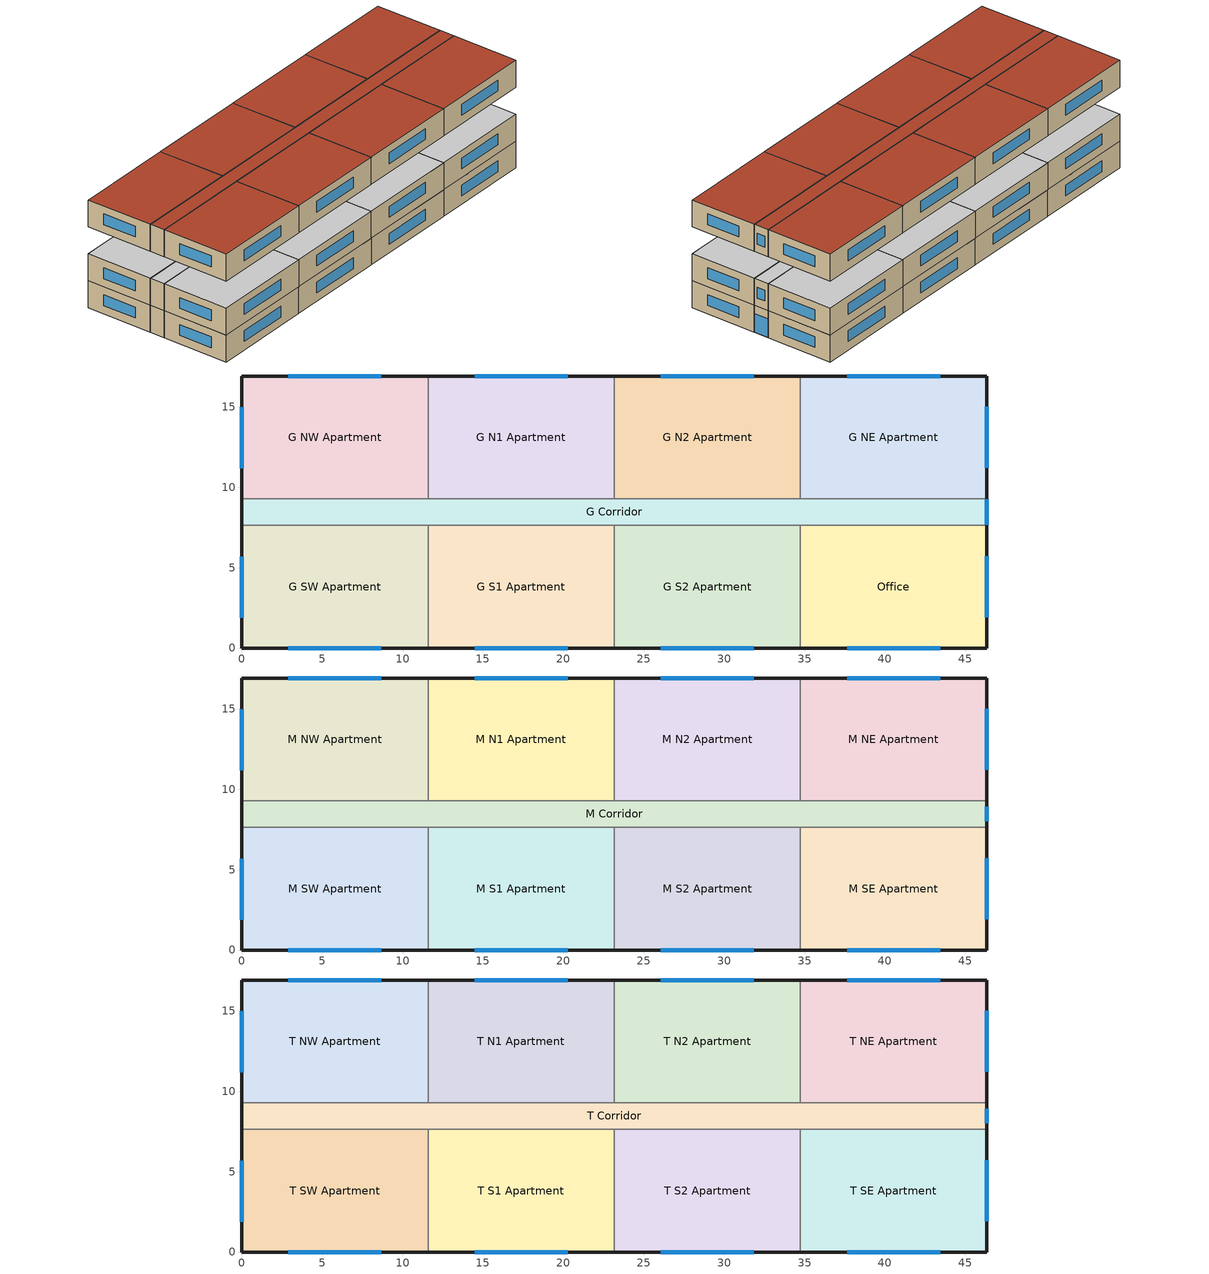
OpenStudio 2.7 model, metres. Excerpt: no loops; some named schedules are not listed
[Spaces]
G S1 Apartment
 floor ground: 23.16,7.62 23.16,0 11.58,0 11.58,7.62 z0
 wall outside: 11.58,0 23.16,0 z0:3.05
 wall to G S2 Apartment: 23.16,0 23.16,7.62 z0:3.05
 wall to G Corridor: 23.16,7.62 11.58,7.62 z0:3.05
 wall to G SW Apartment: 11.58,7.62 11.58,0 z0:3.05
 window: 14.48,0 20.27,0 z0.95:2.17
 ceiling adiabatic (Floor Adiabatic construction): 23.16,0 23.16,7.62 11.58,7.62 11.58,0 z3.05
G S2 Apartment
 floor ground: 34.75,7.62 34.75,0 23.16,0 23.16,7.62 z0
 wall outside: 23.16,0 34.75,0 z0:3.05
 wall to Office: 34.75,0 34.75,7.62 z0:3.05
 wall to G Corridor: 34.75,7.62 23.16,7.62 z0:3.05
 window: 26.06,0 31.85,0 z0.95:2.17
 ceiling adiabatic (Floor Adiabatic construction): 34.75,0 34.75,7.62 23.16,7.62 23.16,0 z3.05
G NE Apartment
 floor ground: 46.33,16.92 46.33,9.3 34.75,9.3 34.75,16.92 z0
 wall outside: 46.33,9.3 46.33,16.92 34.75,16.92 z0:3.05
 wall to G Corridor: 34.75,9.3 46.33,9.3 z0:3.05
 wall to G N2 Apartment: 34.75,16.92 34.75,9.3 z0:3.05
 window: 46.33,11.2 46.33,15.01 / 43.43,16.92 37.64,16.92 z0.95:2.17
 ceiling adiabatic (Floor Adiabatic construction): 46.33,9.3 46.33,16.92 34.75,16.92 34.75,9.3 z3.05
G NW Apartment
 floor ground: 11.58,16.92 11.58,9.3 0,9.3 0,16.92 z0
 wall outside: 11.58,16.92 0,16.92 0,9.3 z0:3.05
 wall to G N1 Apartment: 11.58,9.3 11.58,16.92 z0:3.05
 wall to G Corridor: 0,9.3 11.58,9.3 z0:3.05
 window: 8.69,16.92 2.89,16.92 / 0,14.97 0,11.16 z0.95:2.17
 ceiling adiabatic (Floor Adiabatic construction): 11.58,9.3 11.58,16.92 0,16.92 0,9.3 z3.05
G N1 Apartment
 floor ground: 23.16,16.92 23.16,9.3 11.58,9.3 11.58,16.92 z0
 wall outside: 23.16,16.92 11.58,16.92 z0:3.05
 wall to G N2 Apartment: 23.16,9.3 23.16,16.92 z0:3.05
 wall to G Corridor: 11.58,9.3 23.16,9.3 z0:3.05
 window: 20.27,16.92 14.48,16.92 z0.95:2.17
 ceiling adiabatic (Floor Adiabatic construction): 23.16,9.3 23.16,16.92 11.58,16.92 11.58,9.3 z3.05
Office
 floor ground: 46.33,7.62 46.33,0 34.75,0 34.75,7.62 z0
 wall outside: 34.75,0 46.33,0 46.33,7.62 z0:3.05
 wall to G Corridor: 46.33,7.62 34.75,7.62 z0:3.05
 window: 46.33,1.9 46.33,5.71 / 37.64,0 43.43,0 z0.95:2.17
 ceiling adiabatic (Floor Adiabatic construction): 46.33,0 46.33,7.62 34.75,7.62 34.75,0 z3.05
G Corridor
 floor ground: 46.33,9.3 46.33,7.62 0,7.62 0,9.3 z0
 wall outside: 46.33,7.62 46.33,9.3 / 0,9.3 0,7.62 z0:3.05
 wall to G N2 Apartment: 34.75,9.3 23.16,9.3 z0:3.05
 wall to G SW Apartment: 0,7.62 11.58,7.62 z0:3.05
 window: 46.33,7.67 46.33,9.25 z0.03:2.13
 ceiling adiabatic (Floor Adiabatic construction): 46.33,7.62 46.33,9.3 0,9.3 0,7.62 z3.05
G SW Apartment
 floor ground: 11.58,7.62 11.58,0 0,0 0,7.62 z0
 wall outside: 0,7.62 0,0 11.58,0 z0:3.05
 window: 0,5.68 0,1.87 / 2.9,0 8.69,0 z0.95:2.17
 ceiling adiabatic (Floor Adiabatic construction): 11.58,0 11.58,7.62 0,7.62 0,0 z3.05
G N2 Apartment
 floor ground: 34.75,16.92 34.75,9.3 23.16,9.3 23.16,16.92 z0
 wall outside: 34.75,16.92 23.16,16.92 z0:3.05
 window: 31.85,16.92 26.06,16.92 z0.95:2.17
 ceiling adiabatic (Floor Adiabatic construction): 34.75,9.3 34.75,16.92 23.16,16.92 23.16,9.3 z3.05
M S2 Apartment
 floor adiabatic (Floor Adiabatic construction): 34.75,7.62 34.75,0 23.16,0 23.16,7.62 z3.05
 wall outside: 23.16,0 34.75,0 z3.05:6.1
 wall to M SE Apartment: 34.75,0 34.75,7.62 z3.05:6.1
 wall to M S1 Apartment: 23.16,7.62 23.16,0 z3.05:6.1
 wall to M Corridor: 34.75,7.62 23.16,7.62 z3.05:6.1
 window: 26.06,0 31.85,0 z4:5.22
 ceiling adiabatic (Floor Adiabatic construction): 34.75,0 34.75,7.62 23.16,7.62 23.16,0 z6.1
M SE Apartment
 floor adiabatic (Floor Adiabatic construction): 46.33,7.62 46.33,0 34.75,0 34.75,7.62 z3.05
 wall outside: 34.75,0 46.33,0 46.33,7.62 z3.05:6.1
 wall to M Corridor: 46.33,7.62 34.75,7.62 z3.05:6.1
 window: 37.64,0 43.43,0 / 46.33,1.9 46.33,5.71 z4:5.22
 ceiling adiabatic (Floor Adiabatic construction): 46.33,0 46.33,7.62 34.75,7.62 34.75,0 z6.1
M Corridor
 floor adiabatic (Floor Adiabatic construction): 46.33,9.3 46.33,7.62 0,7.62 0,9.3 z3.05
 wall outside: 0,9.3 0,7.62 / 46.33,7.62 46.33,9.3 z3.05:6.1
 wall to M SW Apartment: 0,7.62 11.58,7.62 z3.05:6.1
 wall to M N1 Apartment: 23.16,9.3 11.58,9.3 z3.05:6.1
 wall to M NE Apartment: 46.33,9.3 34.75,9.3 z3.05:6.1
 wall to M N2 Apartment: 34.75,9.3 23.16,9.3 z3.05:6.1
 wall to M S1 Apartment: 11.58,7.62 23.16,7.62 z3.05:6.1
 wall to M NW Apartment: 11.58,9.3 0,9.3 z3.05:6.1
 window: 46.33,8 46.33,8.91 z4:5.22
 ceiling adiabatic (Floor Adiabatic construction): 46.33,7.62 46.33,9.3 0,9.3 0,7.62 z6.1
M SW Apartment
 floor adiabatic (Floor Adiabatic construction): 11.58,7.62 11.58,0 0,0 0,7.62 z3.05
 wall outside: 0,7.62 0,0 11.58,0 z3.05:6.1
 wall to M S1 Apartment: 11.58,0 11.58,7.62 z3.05:6.1
 window: 0,5.68 0,1.87 / 2.9,0 8.69,0 z4:5.22
 ceiling adiabatic (Floor Adiabatic construction): 11.58,0 11.58,7.62 0,7.62 0,0 z6.1
M NE Apartment
 floor adiabatic (Floor Adiabatic construction): 46.33,16.92 46.33,9.3 34.75,9.3 34.75,16.92 z3.05
 wall outside: 46.33,9.3 46.33,16.92 34.75,16.92 z3.05:6.1
 wall to M N2 Apartment: 34.75,16.92 34.75,9.3 z3.05:6.1
 window: 46.33,11.2 46.33,15.01 / 43.43,16.92 37.64,16.92 z4:5.22
 ceiling adiabatic (Floor Adiabatic construction): 46.33,9.3 46.33,16.92 34.75,16.92 34.75,9.3 z6.1
M N2 Apartment
 floor adiabatic (Floor Adiabatic construction): 34.75,16.92 34.75,9.3 23.16,9.3 23.16,16.92 z3.05
 wall outside: 34.75,16.92 23.16,16.92 z3.05:6.1
 wall to M N1 Apartment: 23.16,16.92 23.16,9.3 z3.05:6.1
 window: 31.85,16.92 26.06,16.92 z4:5.22
 ceiling adiabatic (Floor Adiabatic construction): 34.75,9.3 34.75,16.92 23.16,16.92 23.16,9.3 z6.1
M N1 Apartment
 floor adiabatic (Floor Adiabatic construction): 23.16,16.92 23.16,9.3 11.58,9.3 11.58,16.92 z3.05
 wall outside: 23.16,16.92 11.58,16.92 z3.05:6.1
 wall to M NW Apartment: 11.58,16.92 11.58,9.3 z3.05:6.1
 window: 20.27,16.92 14.48,16.92 z4:5.22
 ceiling adiabatic (Floor Adiabatic construction): 23.16,9.3 23.16,16.92 11.58,16.92 11.58,9.3 z6.1
M S1 Apartment
 floor adiabatic (Floor Adiabatic construction): 23.16,7.62 23.16,0 11.58,0 11.58,7.62 z3.05
 wall outside: 11.58,0 23.16,0 z3.05:6.1
 window: 14.48,0 20.27,0 z4:5.22
 ceiling adiabatic (Floor Adiabatic construction): 23.16,0 23.16,7.62 11.58,7.62 11.58,0 z6.1
M NW Apartment
 floor adiabatic (Floor Adiabatic construction): 11.58,16.92 11.58,9.3 0,9.3 0,16.92 z3.05
 wall outside: 11.58,16.92 0,16.92 0,9.3 z3.05:6.1
 window: 0,14.97 0,11.16 / 8.69,16.92 2.89,16.92 z4:5.22
 ceiling adiabatic (Floor Adiabatic construction): 11.58,9.3 11.58,16.92 0,16.92 0,9.3 z6.1
T SW Apartment
 floor adiabatic (Floor Adiabatic construction): 11.58,7.62 11.58,0 0,0 0,7.62 z9.14
 wall outside: 0,7.62 0,0 11.58,0 z9.14:12.19
 wall to T S1 Apartment: 11.58,0 11.58,7.62 z9.14:12.19
 wall to T Corridor: 11.58,7.62 0,7.62 z9.14:12.19
 window: 0,5.68 0,1.87 / 2.9,0 8.69,0 z10.1:11.32
 roof outside: 11.58,0 11.58,7.62 0,7.62 0,0 z12.19
T N1 Apartment
 floor adiabatic (Floor Adiabatic construction): 23.16,16.92 23.16,9.3 11.58,9.3 11.58,16.92 z9.14
 wall outside: 23.16,16.92 11.58,16.92 z9.14:12.19
 wall to T Corridor: 11.58,9.3 23.16,9.3 z9.14:12.19
 wall to T NW Apartment: 11.58,16.92 11.58,9.3 z9.14:12.19
 wall to T N2 Apartment: 23.16,9.3 23.16,16.92 z9.14:12.19
 window: 20.27,16.92 14.48,16.92 z10.1:11.32
 roof outside: 23.16,9.3 23.16,16.92 11.58,16.92 11.58,9.3 z12.19
T Corridor
 floor adiabatic (Floor Adiabatic construction): 46.33,9.3 46.33,7.62 0,7.62 0,9.3 z9.14
 wall outside: 46.33,7.62 46.33,9.3 / 0,9.3 0,7.62 z9.14:12.19
 wall to T SE Apartment: 34.75,7.62 46.33,7.62 z9.14:12.19
 wall to T S1 Apartment: 11.58,7.62 23.16,7.62 z9.14:12.19
 wall to T NW Apartment: 11.58,9.3 0,9.3 z9.14:12.19
 wall to T N2 Apartment: 34.75,9.3 23.16,9.3 z9.14:12.19
 wall to T S2 Apartment: 23.16,7.62 34.75,7.62 z9.14:12.19
 wall to T NE Apartment: 46.33,9.3 34.75,9.3 z9.14:12.19
 window: 46.33,8 46.33,8.91 z10.1:11.32
 roof outside: 46.33,7.62 46.33,9.3 0,9.3 0,7.62 z12.19
T N2 Apartment
 floor adiabatic (Floor Adiabatic construction): 34.75,16.92 34.75,9.3 23.16,9.3 23.16,16.92 z9.14
 wall outside: 34.75,16.92 23.16,16.92 z9.14:12.19
 wall to T NE Apartment: 34.75,9.3 34.75,16.92 z9.14:12.19
 window: 31.85,16.92 26.06,16.92 z10.1:11.32
 roof outside: 34.75,9.3 34.75,16.92 23.16,16.92 23.16,9.3 z12.19
T NW Apartment
 floor adiabatic (Floor Adiabatic construction): 11.58,16.92 11.58,9.3 0,9.3 0,16.92 z9.14
 wall outside: 11.58,16.92 0,16.92 0,9.3 z9.14:12.19
 window: 8.69,16.92 2.89,16.92 / 0,14.97 0,11.16 z10.1:11.32
 roof outside: 11.58,9.3 11.58,16.92 0,16.92 0,9.3 z12.19
T NE Apartment
 floor adiabatic (Floor Adiabatic construction): 46.33,16.92 46.33,9.3 34.75,9.3 34.75,16.92 z9.14
 wall outside: 46.33,9.3 46.33,16.92 34.75,16.92 z9.14:12.19
 window: 43.43,16.92 37.64,16.92 / 46.33,11.2 46.33,15.01 z10.1:11.32
 roof outside: 46.33,9.3 46.33,16.92 34.75,16.92 34.75,9.3 z12.19
T S2 Apartment
 floor adiabatic (Floor Adiabatic construction): 34.75,7.62 34.75,0 23.16,0 23.16,7.62 z9.14
 wall outside: 23.16,0 34.75,0 z9.14:12.19
 wall to T SE Apartment: 34.75,0 34.75,7.62 z9.14:12.19
 wall to T S1 Apartment: 23.16,7.62 23.16,0 z9.14:12.19
 window: 26.06,0 31.85,0 z10.1:11.32
 roof outside: 34.75,0 34.75,7.62 23.16,7.62 23.16,0 z12.19
T S1 Apartment
 floor adiabatic (Floor Adiabatic construction): 23.16,7.62 23.16,0 11.58,0 11.58,7.62 z9.14
 wall outside: 11.58,0 23.16,0 z9.14:12.19
 window: 14.48,0 20.27,0 z10.1:11.32
 roof outside: 23.16,0 23.16,7.62 11.58,7.62 11.58,0 z12.19
T SE Apartment
 floor adiabatic (Floor Adiabatic construction): 46.33,7.62 46.33,0 34.75,0 34.75,7.62 z9.14
 wall outside: 34.75,0 46.33,0 46.33,7.62 z9.14:12.19
 window: 46.33,1.9 46.33,5.71 / 37.64,0 43.43,0 z10.1:11.32
 roof outside: 46.33,0 46.33,7.62 34.75,7.62 34.75,0 z12.19
[Site]
New York-John F Kennedy Intl AP_NY_USA: Latitude {deg}=40.65; Longitude {deg}=-73.8; Time Zone {hr}=-5; Elevation {m}=5; Terrain=City
[Building]
-MidriseApartment-ASHRAE 169-2013-4A created: 2019-04-24 11:12:58 -0700: North Axis {deg}=0; Default Construction Set=90.1-2013 - MidApt - ASHRAE 169-2013-4A; Standards Number of Stories=4; Standards Number of Above Ground Stories=4; Standards Building Type=MidriseApartment
[Site:WaterMainsTemperature]
Calculation Method=Correlation; Annual Average Outdoor Air Temperature {C}=12.4667; Maximum Difference In Monthly Average Outdoor Air Temperatures {deltaC}=25.2
[SizingPeriod:DesignDay] Barometric Pressure {Pa}=101241; Sky Clearness=0; Rain Indicator=0; Snow Indicator=0; Day of Month=21; Daylight Saving Time Indicator=0; Humidity Indicating Type=Wetbulb; Dry-Bulb Temperature Range Modifier Type=DefaultMultipliers
Name | Maximum Dry-Bulb Temperature {C} | Daily Dry-Bulb Temperature Range {deltaC} | Humidity Indicating Conditions at Maximum Dry-Bulb | Wind Speed {m/s} | Wind Direction {deg} | Month | Day Type | Solar Model Indicator | ASHRAE Taub | ASHRAE Taud
New.York-John.F.Kennedy.Intl.AP_NY_USA Ann Htg 99.6% Condns DB | -10.7 | 0 | -10.7 | 7.5 | 320 | 1 | WinterDesignDay | ASHRAEClearSky
New.York-John.F.Kennedy.Intl.AP_NY_USA Ann Clg .4% Condns DB=>MWB | 32.1 | 7.4 | 23.1 | 5.6 | 230 | 7 | SummerDesignDay | ASHRAETau | 0.541 | 1.8
[Site:GroundTemperature:BuildingSurface]
20.39, 20.3, 20.32, 20.39, 20.5, 22.77, 23.22, 23.35, 23.37, 21.13, 20.73, 20.53
[ClimateZones]
Climate Zone Institution Name 1=ASHRAE; Climate Zone Document Name 1=ANSI/ASHRAE Standard 169; Climate Zone Document Year 1=2006; Climate Zone Value 1=4A
[Material:NoMass] Thermal Absorptance=0.9; Solar Absorptance=0.7
Name | Roughness | Thermal Resistance {m2-K/W} | Visible Absorptance
CP02 CARPET PAD | VeryRough | 0.21648 | 0.8
Nonres_Floor_Insulation | MediumSmooth | 2.88292 | 0.7
Typical Insulation R-17.04 | Smooth | 3.00072 | 0.7
Typical Carpet Pad | Smooth | 0.21648 | 0.8
Typical Insulation R-13.45 | Smooth | 2.368 | 0.7
Typical Insulation R-30.13 | Smooth | 5.30668 | 0.7
Typical Insulation R-1.15 | Smooth | 0.202509 | 0.7
Typical Insulation R-1.15 1 | Smooth | 0.202527 | 0.7
[Material]
Name | Roughness | Thickness {m} | Conductivity {W/m-K} | Density {kg/m3} | Specific Heat {J/kg-K} | Thermal Absorptance | Solar Absorptance | Visible Absorptance
100mm Normalweight concrete floor | MediumSmooth | 0.1016 | 2.31 | 2322 | 832
G01 13mm gypsum board | Smooth | 0.0127 | 0.16 | 800 | 1090 | 0.9 | 0.7 | 0.5
4 in. Normalweight Concrete Floor | MediumRough | 0.1016 | 2.31 | 2322 | 832 | 0.9 | 0.7 | 0.7
25mm Stucco | Smooth | 0.0254 | 0.72 | 1856 | 840 | 0.9 | 0.7 | 0.7
5/8 in. Gypsum Board | MediumSmooth | 0.0159 | 0.16 | 800 | 1090 | 0.9 | 0.7 | 0.7
Roof Membrane | VeryRough | 0.0095 | 0.16 | 1121.29 | 1460 | 0.9 | 0.7 | 0.7
Metal Roof Surface; F08 Metal surface | Smooth | 0.0008 | 45.28 | 7824 | 500 | 0.9 | 0.7 | 0.7
8 in. Normalweight Concrete Floor | MediumRough | 0.2032 | 2.31 | 2322 | 832 | 0.9 | 0.7 | 0.7
8 in. Concrete Block Basement Wall | MediumRough | 0.2032 | 1.326 | 1842 | 912 | 0.9 | 0.7 | 0.7
G05 25mm wood | MediumSmooth | 0.0254 | 0.15 | 608 | 1630 | 0.9 | 0.5 | 0.5
Std Wood 6inch | MediumSmooth | 0.15 | 0.12 | 540 | 1210 | 0.9 | 0.7 | 0.7
[Construction]
Floor Adiabatic construction: CP02 CARPET PAD, 100mm Normalweight concrete floor, Nonres_Floor_Insulation
Typical Insulated Exterior Mass Floor R-19.61: Typical Insulation R-17.04, 4 in. Normalweight Concrete Floor, Typical Carpet Pad
Typical Insulated Steel Framed Exterior Wall R-15.63: 25mm Stucco, 5/8 in. Gypsum Board, Typical Insulation R-13.45, 5/8 in. Gypsum Board
Typical IEAD Roof R-31.25: Roof Membrane, Typical Insulation R-30.13, Metal Roof Surface
Typical Interior Floor: 100mm Normalweight concrete floor, CP02 CARPET PAD
Typical Interior Wall: G01 13mm gypsum board, G01 13mm gypsum board
Typical Interior Ceiling: CP02 CARPET PAD, 100mm Normalweight concrete floor
Typical Insulated Carpeted 8in Slab Floor: 8 in. Normalweight Concrete Floor, Typical Carpet Pad
Typical Insulated Basement Mass Wall: 8 in. Concrete Block Basement Wall
U 0.48 SHGC 0.40 Dbl Ref-D Clr 6mm/13mm: REF D CLEAR 6MM, AIR 13MM, CLEAR 6MM
Typical Insulated Metal Door R-2.0: F08 Metal surface, Typical Insulation R-1.15
U 0.44 SHGC 0.26 Dbl Ref-B-H Clr 6mm/13mm Air: REF B CLEAR HI 6MM, AIR 13MM, CLEAR 6MM
Typical Overhead Door R-2.0: Typical Insulation R-1.15 1
Window_U_0.50_SHGC_0.40_Skylight_Frame_Width_0.430_in: Glass_2052_LayerAvg, Gap_1_W_0_0038, Glass_2027F_LayerAvg
Typical Interior Window: Clear 3mm
Typical Interior Door; Typical Interior Partition: G05 25mm wood
InteriorFurnishings: Std Wood 6inch
[DefaultConstructionSet]
90.1-2013 - MidApt - ASHRAE 169-2013-4A: Default Exterior Surface Constructions=Default Surface Constructions 1; Default Interior Surface Constructions=Default Surface Constructions 2; Default Ground Contact Surface Constructions=Default Surface Constructions 3; Default Exterior SubSurface Constructions=Default Sub Surface Constructions 1; Default Interior SubSurface Constructions=Default Sub Surface Constructions 2; Interior Partition Construction=Typical Interior Partition
[DefaultSurfaceConstructions]
Name | Floor Construction | Wall Construction | Roof Ceiling Construction
Default Surface Constructions 1 | Typical Insulated Exterior Mass Floor R-19.61 | Typical Insulated Steel Framed Exterior Wall R-15.63 | Typical IEAD Roof R-31.25
Default Surface Constructions 2 | Typical Interior Floor | Typical Interior Wall | Typical Interior Ceiling
Default Surface Constructions 3 | Typical Insulated Carpeted 8in Slab Floor | Typical Insulated Basement Mass Wall
[DefaultSubSurfaceConstructions]
Name | Fixed Window Construction | Operable Window Construction | Door Construction | Glass Door Construction | Overhead Door Construction | Skylight Construction | Tubular Daylight Dome Construction | Tubular Daylight Diffuser Construction
Default Sub Surface Constructions 1 | U 0.48 SHGC 0.40 Dbl Ref-D Clr 6mm/13mm | U 0.48 SHGC 0.40 Dbl Ref-D Clr 6mm/13mm | Typical Insulated Metal Door R-2.0 | U 0.44 SHGC 0.26 Dbl Ref-B-H Clr 6mm/13mm Air | Typical Overhead Door R-2.0 | Window_U_0.50_SHGC_0.40_Skylight_Frame_Width_0.430_in | Typical Interior Window | Typical Interior Window
Default Sub Surface Constructions 2 | Typical Interior Window | Typical Interior Window | Typical Interior Door
[WindowMaterial:Glazing] Optical Data Type=SpectralAverage; Infrared Transmittance at Normal Incidence=0; Dirt Correction Factor for Solar and Visible Transmittance=1; Solar Diffusing=No
Name | Thickness {m} | Solar Transmittance at Normal Incidence | Front Side Solar Reflectance at Normal Incidence | Back Side Solar Reflectance at Normal Incidence | Visible Transmittance at Normal Incidence | Front Side Visible Reflectance at Normal Incidence | Back Side Visible Reflectance at Normal Incidence | Front Side Infrared Hemispherical Emissivity | Back Side Infrared Hemispherical Emissivity | Conductivity {W/m-K}
REF D CLEAR 6MM | 0.006 | 0.429 | 0.308 | 0.379 | 0.334 | 0.453 | 0.505 | 0.84 | 0.82 | 0.9
CLEAR 6MM | 0.006 | 0.775 | 0.071 | 0.071 | 0.881 | 0.08 | 0.08 | 0.84 | 0.84 | 0.9
REF B CLEAR HI 6MM | 0.006 | 0.24 | 0.16 | 0.32 | 0.3 | 0.16 | 0.29 | 0.84 | 0.6 | 0.9
Glass_2052_LayerAvg | 0.00837 | 0.507767 | 0.054228 | 0.0544931 | 0.586833 | 0.05805 | 0.058397 | 0.84 | 0.84 | 1
Glass_2027F_LayerAvg | 0.004 | 0.369744 | 0.470069 | 0.340935 | 0.765222 | 0.0546 | 0.073741 | 0.03675 | 0.84 | 1
Clear 3mm | 0.003 | 0.837 | 0.075 | 0.075 | 0.898 | 0.081 | 0.081 | 0.84 | 0.84 | 0.9
[WindowMaterial:Gas] Gas Type=Air
Name | Thickness {m}
AIR 13MM | 0.0127
Gap_1_W_0_0038 | 0.0038
[Space]
Name | Space Type | Building Story | Thermal Zone
T SE Apartment | MidriseApartment Apartment_topfloor_WE | Building Story 3 | T SE Apartment ZN
G Corridor | MidriseApartment Corridor | Building Story 1 | G Corridor ZN
T SW Apartment | MidriseApartment Apartment_topfloor_WE | Building Story 3 | T SW Apartment ZN
M S2 Apartment | MidriseApartment Apartment | Building Story 2 | M S2 Apartment ZN
M SE Apartment | MidriseApartment Apartment | Building Story 2 | M SE Apartment ZN
T N1 Apartment | MidriseApartment Apartment_topfloor_NS | Building Story 3 | T N1 Apartment ZN
T Corridor | MidriseApartment Corridor_topfloor | Building Story 3 | T Corridor ZN
T N2 Apartment | MidriseApartment Apartment_topfloor_NS | Building Story 3 | T N2 Apartment ZN
M SW Apartment | MidriseApartment Apartment | Building Story 2 | M SW Apartment ZN
T NW Apartment | MidriseApartment Apartment_topfloor_WE | Building Story 3 | T NW Apartment ZN
M Corridor | MidriseApartment Corridor | Building Story 2 | M Corridor ZN
G S1 Apartment | MidriseApartment Apartment | Building Story 1 | G S1 Apartment ZN
G S2 Apartment | MidriseApartment Apartment | Building Story 1 | G S2 Apartment ZN
M NE Apartment | MidriseApartment Apartment | Building Story 2 | M NE Apartment ZN
T NE Apartment | MidriseApartment Apartment_topfloor_WE | Building Story 3 | T NE Apartment ZN
G NW Apartment | MidriseApartment Apartment | Building Story 1 | G NW Apartment ZN
T S1 Apartment | MidriseApartment Apartment_topfloor_NS | Building Story 3 | T S1 Apartment ZN
M N1 Apartment | MidriseApartment Apartment | Building Story 2 | M N1 Apartment ZN
Office | MidriseApartment Office | Building Story 1 | Office ZN
G NE Apartment | MidriseApartment Apartment | Building Story 1 | G NE Apartment ZN
T S2 Apartment | MidriseApartment Apartment_topfloor_NS | Building Story 3 | T S2 Apartment ZN
G SW Apartment | MidriseApartment Apartment | Building Story 1 | G SW Apartment ZN
M N2 Apartment | MidriseApartment Apartment | Building Story 2 | M N2 Apartment ZN
G N1 Apartment | MidriseApartment Apartment | Building Story 1 | G N1 Apartment ZN
G N2 Apartment | MidriseApartment Apartment | Building Story 1 | G N2 Apartment ZN
M S1 Apartment | MidriseApartment Apartment | Building Story 2 | M S1 Apartment ZN
M NW Apartment | MidriseApartment Apartment | Building Story 2 | M NW Apartment ZN
[BuildingStory]
Name | Nominal Z Coordinate {m}
Building Story 1 | 0
Building Story 2 | 3.04785
Building Story 3 | 9.14355
[SpaceType] Standards Building Type=MidriseApartment
Name | Default Schedule Set | Design Specification Outdoor Air Object | Standards Space Type
MidriseApartment Office | MidriseApartment Office Schedule Set | MidriseApartment Office Ventilation | Office
MidriseApartment Corridor | MidriseApartment Corridor Schedule Set | MidriseApartment Corridor Ventilation | Corridor
MidriseApartment Corridor_topfloor | MidriseApartment Corridor_topfloor Schedule Set | MidriseApartment Corridor_topfloor Ventilation | Corridor_topfloor
MidriseApartment Apartment | MidriseApartment Apartment Schedule Set | MidriseApartment Apartment Ventilation | Apartment
MidriseApartment Apartment_topfloor_WE | MidriseApartment Apartment_topfloor_WE Schedule Set | MidriseApartment Apartment_topfloor_WE Ventilation | Apartment_topfloor_WE
MidriseApartment Apartment_topfloor_NS | MidriseApartment Apartment_topfloor_NS Schedule Set | MidriseApartment Apartment_topfloor_NS Ventilation | Apartment_topfloor_NS
[People:Definition] Number of People Calculation Method=People/Area; Fraction Radiant=0.3
Name | People per Space Floor Area {person/m2}
MidriseApartment Apartment People Definition; MidriseApartment Apartment_topfloor_NS People Definition; MidriseApartment Apartment_topfloor_WE People Definition | 0.0283091
MidriseApartment Office People Definition | 0.0113021
[People] Work Efficiency Schedule=Work Efficiency Schedule; Clothing Insulation Schedule=Clothing Schedule; Air Velocity Schedule=Air Velocity Schedule; Multiplier=1
Name | People Definition | Space or SpaceType
MidriseApartment Apartment People | MidriseApartment Apartment People Definition | MidriseApartment Apartment
MidriseApartment Apartment_topfloor_NS People | MidriseApartment Apartment_topfloor_NS People Definition | MidriseApartment Apartment_topfloor_NS
MidriseApartment Apartment_topfloor_WE People | MidriseApartment Apartment_topfloor_WE People Definition | MidriseApartment Apartment_topfloor_WE
MidriseApartment Office People | MidriseApartment Office People Definition | MidriseApartment Office
[Lights:Definition] Design Level Calculation Method=Watts/Area; Fraction Radiant=0.6; Fraction Visible=0.2
Name | Watts per Space Floor Area {W/m2} | Return Air Fraction
MidriseApartment Apartment Lights Definition; MidriseApartment Apartment_topfloor_NS Lights Definition; MidriseApartment Apartment_topfloor_WE Lights Definition | 11.5174
MidriseApartment Apartment Additional Lights Definition; MidriseApartment Apartment_topfloor_NS Additional Lights Definition; MidriseApartment Apartment_topfloor_WE Additional Lights Definition | 2.90626 | 0
MidriseApartment Corridor Lights Definition; MidriseApartment Corridor_topfloor Lights Definition | 8.52502
MidriseApartment Office Lights Definition | 11.9479
[Lights]
Name | Lights Definition | Space or SpaceType | Fraction Replaceable
MidriseApartment Apartment Lights | MidriseApartment Apartment Lights Definition | MidriseApartment Apartment | 0
MidriseApartment Apartment Additional Lights | MidriseApartment Apartment Additional Lights Definition | MidriseApartment Apartment | 1
MidriseApartment Apartment_topfloor_NS Lights | MidriseApartment Apartment_topfloor_NS Lights Definition | MidriseApartment Apartment_topfloor_NS | 0
MidriseApartment Apartment_topfloor_NS Additional Lights | MidriseApartment Apartment_topfloor_NS Additional Lights Definition | MidriseApartment Apartment_topfloor_NS | 1
MidriseApartment Apartment_topfloor_WE Lights | MidriseApartment Apartment_topfloor_WE Lights Definition | MidriseApartment Apartment_topfloor_WE | 0
MidriseApartment Apartment_topfloor_WE Additional Lights | MidriseApartment Apartment_topfloor_WE Additional Lights Definition | MidriseApartment Apartment_topfloor_WE | 1
MidriseApartment Corridor Lights | MidriseApartment Corridor Lights Definition | MidriseApartment Corridor | 0
MidriseApartment Corridor_topfloor Lights | MidriseApartment Corridor_topfloor Lights Definition | MidriseApartment Corridor_topfloor | 0
MidriseApartment Office Lights | MidriseApartment Office Lights Definition | MidriseApartment Office | 0
[ElectricEquipment:Definition]
Name | Design Level Calculation Method | Watts per Space Floor Area {W/m2} | Fraction Radiant | Design Level {W} | Fraction Latent | Fraction Lost
MidriseApartment Apartment Elec Equip Definition; MidriseApartment Apartment_topfloor_NS Elec Equip Definition; MidriseApartment Apartment_topfloor_WE Elec Equip Definition; MidriseApartment Office Elec Equip Definition | Watts/Area | 6.67 | 0.5
Ground Corridor Electric Equipment Definition1 | EquipmentLevel |  | 0 | 16055 | 0 | 0.95
Ground Corridor Electric Equipment Definition2 | EquipmentLevel |  | 0 | 63 | 0 | 0.95
[ElectricEquipment]
Name | Electric Equipment Definition | Space or SpaceType | Schedule
MidriseApartment Apartment Elec Equip | MidriseApartment Apartment Elec Equip Definition | MidriseApartment Apartment
MidriseApartment Apartment_topfloor_NS Elec Equip | MidriseApartment Apartment_topfloor_NS Elec Equip Definition | MidriseApartment Apartment_topfloor_NS
MidriseApartment Apartment_topfloor_WE Elec Equip | MidriseApartment Apartment_topfloor_WE Elec Equip Definition | MidriseApartment Apartment_topfloor_WE
MidriseApartment Office Elec Equip | MidriseApartment Office Elec Equip Definition | MidriseApartment Office
G Corridor_Elevators_Equip | Ground Corridor Electric Equipment Definition1 | G Corridor | ApartmentMidRise BLDG_ELEVATORS
Elevators_Lights_Fan | Ground Corridor Electric Equipment Definition2 | G Corridor | ApartmentMidRise ELEV_LIGHT_FAN_SCH_ADD_DF
[DesignSpecification:OutdoorAir] Outdoor Air Flow per Person {m3/s-person}=0; Outdoor Air Flow Air Changes per Hour {1/hr}=0
Name | Outdoor Air Method | Outdoor Air Flow per Floor Area {m3/s-m2} | Outdoor Air Flow Rate {m3/s}
MidriseApartment Apartment Ventilation; MidriseApartment Apartment_topfloor_NS Ventilation; MidriseApartment Apartment_topfloor_WE Ventilation | Sum | 0.000296324 | 0
MidriseApartment Corridor Ventilation; MidriseApartment Corridor_topfloor Ventilation |  | 0
MidriseApartment Office Ventilation | Sum | 0.0004318 | 0
[DefaultScheduleSet]
Name | Number of People Schedule | People Activity Level Schedule | Lighting Schedule | Electric Equipment Schedule | Infiltration Schedule
MidriseApartment Apartment Schedule Set; MidriseApartment Apartment_topfloor_NS Schedule Set; MidriseApartment Apartment_topfloor_WE Schedule Set | ApartmentMidRise OCC_APT_SCH | ApartmentMidRise Activity Schedule | ApartmentMidRise LTG_APT_SCH | ApartmentMidRise EQP_APT_SCH | ApartmentMidRise INF_APT_SCH
MidriseApartment Corridor Schedule Set; MidriseApartment Corridor_topfloor Schedule Set | ApartmentMidRise All Off |  | ApartmentMidRise LTG_COR_SCH_2013 | ApartmentMidRise BLDG_ELEVATORS | ApartmentMidRise INF_COR_SCH
MidriseApartment Office Schedule Set | ApartmentMidRise OCC_OFF_SCH | ApartmentMidRise Activity Schedule | ApartmentMidRise LTG_OFF_SCH_2013 | ApartmentMidRise EQP_OFF_SCH_2010_2013 | ApartmentMidRise INF_OFF_SCH
[ThermostatSetpoint:DualSetpoint]
Name | Heating Setpoint Temperature Schedule | Cooling Setpoint Temperature Schedule
MidriseApartment Corridor Thermostat 1; MidriseApartment Apartment Thermostat 1; MidriseApartment Apartment Thermostat 2; MidriseApartment Apartment Thermostat 3; MidriseApartment Apartment Thermostat 4; MidriseApartment Apartment Thermostat 5; MidriseApartment Apartment Thermostat 6; MidriseApartment Apartment Thermostat 7; MidriseApartment Corridor Thermostat 2; MidriseApartment Apartment Thermostat 8; MidriseApartment Apartment Thermostat 9; MidriseApartment Apartment Thermostat 10; MidriseApartment Apartment Thermostat 11; MidriseApartment Apartment Thermostat 12; MidriseApartment Apartment Thermostat 13; MidriseApartment Apartment Thermostat 14; MidriseApartment Apartment Thermostat 15; MidriseApartment Corridor_topfloor Thermostat 1; MidriseApartment Apartment_topfloor_NS Thermostat 1; MidriseApartment Apartment_topfloor_NS Thermostat 2; MidriseApartment Apartment_topfloor_WE Thermostat 1; MidriseApartment Apartment_topfloor_WE Thermostat 2; MidriseApartment Apartment_topfloor_NS Thermostat 3; MidriseApartment Apartment_topfloor_NS Thermostat 4; MidriseApartment Apartment_topfloor_WE Thermostat 3; MidriseApartment Apartment_topfloor_WE Thermostat 4 | ApartmentMidRise HTGSETP_APT_SCH | ApartmentMidRise CLGSETP_APT_SCH
MidriseApartment Office Thermostat 1 | ApartmentMidRise HTGSETP_OFF_SCH_NO_OPTIMUM | ApartmentMidRise CLGSETP_OFF_SCH_NO_OPTIMUM
[SpaceInfiltration:DesignFlowRate] Temperature Term Coefficient=0; Velocity Squared Term Coefficient=0
Name | Space or SpaceType | Schedule | Design Flow Rate Calculation Method | Flow per Exterior Surface Area {m3/s-m2} | Constant Term Coefficient | Velocity Term Coefficient | Design Flow Rate {m3/s}
G Corridor Infiltration | G Corridor | ApartmentMidRise INF_COR_SCH | Flow/ExteriorArea | 0.000569573 | 0 | 0.224
G N1 Apartment Infiltration | G N1 Apartment | ApartmentMidRise INF_APT_SCH | Flow/ExteriorArea | 0.000569573 | 0 | 0.224
G N2 Apartment Infiltration | G N2 Apartment | ApartmentMidRise INF_APT_SCH | Flow/ExteriorArea | 0.000569573 | 0 | 0.224
G NE Apartment Infiltration | G NE Apartment | ApartmentMidRise INF_APT_SCH | Flow/ExteriorArea | 0.000569573 | 0 | 0.224
G NW Apartment Infiltration | G NW Apartment | ApartmentMidRise INF_APT_SCH | Flow/ExteriorArea | 0.000569573 | 0 | 0.224
G S1 Apartment Infiltration | G S1 Apartment | ApartmentMidRise INF_APT_SCH | Flow/ExteriorArea | 0.000569573 | 0 | 0.224
G S2 Apartment Infiltration | G S2 Apartment | ApartmentMidRise INF_APT_SCH | Flow/ExteriorArea | 0.000569573 | 0 | 0.224
G SW Apartment Infiltration | G SW Apartment | ApartmentMidRise INF_APT_SCH | Flow/ExteriorArea | 0.000569573 | 0 | 0.224
M Corridor Infiltration | M Corridor | ApartmentMidRise INF_COR_SCH | Flow/ExteriorArea | 0.000569573 | 0 | 0.224
M N1 Apartment Infiltration | M N1 Apartment | ApartmentMidRise INF_APT_SCH | Flow/ExteriorArea | 0.000569573 | 0 | 0.224
M N2 Apartment Infiltration | M N2 Apartment | ApartmentMidRise INF_APT_SCH | Flow/ExteriorArea | 0.000569573 | 0 | 0.224
M NE Apartment Infiltration | M NE Apartment | ApartmentMidRise INF_APT_SCH | Flow/ExteriorArea | 0.000569573 | 0 | 0.224
M NW Apartment Infiltration | M NW Apartment | ApartmentMidRise INF_APT_SCH | Flow/ExteriorArea | 0.000569573 | 0 | 0.224
M S1 Apartment Infiltration | M S1 Apartment | ApartmentMidRise INF_APT_SCH | Flow/ExteriorArea | 0.000569573 | 0 | 0.224
M S2 Apartment Infiltration | M S2 Apartment | ApartmentMidRise INF_APT_SCH | Flow/ExteriorArea | 0.000569573 | 0 | 0.224
M SE Apartment Infiltration | M SE Apartment | ApartmentMidRise INF_APT_SCH | Flow/ExteriorArea | 0.000569573 | 0 | 0.224
M SW Apartment Infiltration | M SW Apartment | ApartmentMidRise INF_APT_SCH | Flow/ExteriorArea | 0.000569573 | 0 | 0.224
Office Infiltration | Office | ApartmentMidRise INF_OFF_SCH | Flow/ExteriorArea | 0.000569573 | 0 | 0.224
T Corridor Infiltration | T Corridor | ApartmentMidRise INF_COR_SCH | Flow/ExteriorArea | 6.62304e-05 | 0 | 0.224
T N1 Apartment Infiltration | T N1 Apartment | ApartmentMidRise INF_APT_SCH | Flow/ExteriorArea | 0.000162738 | 0 | 0.224
T N2 Apartment Infiltration | T N2 Apartment | ApartmentMidRise INF_APT_SCH | Flow/ExteriorArea | 0.000162738 | 0 | 0.224
T NE Apartment Infiltration | T NE Apartment | ApartmentMidRise INF_APT_SCH | Flow/ExteriorArea | 0.000227111 | 0 | 0.224
T NW Apartment Infiltration | T NW Apartment | ApartmentMidRise INF_APT_SCH | Flow/ExteriorArea | 0.000227111 | 0 | 0.224
T S1 Apartment Infiltration | T S1 Apartment | ApartmentMidRise INF_APT_SCH | Flow/ExteriorArea | 0.000162738 | 0 | 0.224
T S2 Apartment Infiltration | T S2 Apartment | ApartmentMidRise INF_APT_SCH | Flow/ExteriorArea | 0.000162738 | 0 | 0.224
T SE Apartment Infiltration | T SE Apartment | ApartmentMidRise INF_APT_SCH | Flow/ExteriorArea | 0.000227111 | 0 | 0.224
T SW Apartment Infiltration | T SW Apartment | ApartmentMidRise INF_APT_SCH | Flow/ExteriorArea | 0.000227111 | 0 | 0.224
G Corridor door Infiltration | G Corridor | ApartmentMidRise INFIL_Door_Opening_SCH_2010_2013 | Flow/Space |  | 1 | 0 | 0.327531
[ThermalZone] Use Ideal Air Loads=No
Name | Thermostat | Primary Daylighting Control | Fraction of Zone Controlled by Primary Daylighting Control | Secondary Daylighting Control | Fraction of Zone Controlled by Secondary Daylighting Control | Multiplier
G Corridor ZN | MidriseApartment Corridor Thermostat 1
G N1 Apartment ZN | MidriseApartment Apartment Thermostat 1 | G N1 Apartment Daylt Sensor 1 | 0.196 | G N1 Apartment Daylt Sensor 2 | 0.196
G N2 Apartment ZN | MidriseApartment Apartment Thermostat 2 | G N2 Apartment Daylt Sensor 1 | 0.196 | G N2 Apartment Daylt Sensor 2 | 0.196
G NE Apartment ZN | MidriseApartment Apartment Thermostat 3 | G NE Apartment Daylt Sensor 1 | 0.338 | G NE Apartment Daylt Sensor 2 | 0.248
G NW Apartment ZN | MidriseApartment Apartment Thermostat 4 | G NW Apartment Daylt Sensor 1 | 0.338 | G NW Apartment Daylt Sensor 2 | 0.249
G S1 Apartment ZN | MidriseApartment Apartment Thermostat 5 | G S1 Apartment Daylt Sensor 1 | 0.196 | G S1 Apartment Daylt Sensor 2 | 0.196
G S2 Apartment ZN | MidriseApartment Apartment Thermostat 6 | G S2 Apartment Daylt Sensor 1 | 0.196 | G S2 Apartment Daylt Sensor 2 | 0.196
G SW Apartment ZN | MidriseApartment Apartment Thermostat 7 | G SW Apartment Daylt Sensor 1 | 0.338 | G SW Apartment Daylt Sensor 2 | 0.247
M Corridor ZN | MidriseApartment Corridor Thermostat 2 |  |  |  |  | 2
M N1 Apartment ZN | MidriseApartment Apartment Thermostat 8 | M N1 Apartment Daylt Sensor 1 | 0.196 | M N1 Apartment Daylt Sensor 2 | 0.196 | 2
M N2 Apartment ZN | MidriseApartment Apartment Thermostat 9 | M N2 Apartment Daylt Sensor 1 | 0.196 | M N2 Apartment Daylt Sensor 2 | 0.196 | 2
M NE Apartment ZN | MidriseApartment Apartment Thermostat 10 | M NE Apartment Daylt Sensor 1 | 0.338 | M NE Apartment Daylt Sensor 2 | 0.248 | 2
M NW Apartment ZN | MidriseApartment Apartment Thermostat 11 | M NW Apartment Daylt Sensor 1 | 0.338 | M NW Apartment Daylt Sensor 2 | 0.249 | 2
M S1 Apartment ZN | MidriseApartment Apartment Thermostat 12 | M S1 Apartment Daylt Sensor 1 | 0.196 | M S1 Apartment Daylt Sensor 2 | 0.196 | 2
M S2 Apartment ZN | MidriseApartment Apartment Thermostat 13 | M S2 Apartment Daylt Sensor 1 | 0.196 | M S2 Apartment Daylt Sensor 2 | 0.196 | 2
M SE Apartment ZN | MidriseApartment Apartment Thermostat 14 | M SE Apartment Daylt Sensor 1 | 0.338 | M SE Apartment Daylt Sensor 2 | 0.248 | 2
M SW Apartment ZN | MidriseApartment Apartment Thermostat 15 | M SW Apartment Daylt Sensor 1 | 0.338 | M SW Apartment Daylt Sensor 2 | 0.247 | 2
Office ZN | MidriseApartment Office Thermostat 1 | Office Daylt Sensor 1 | 0.338 | Office Daylt Sensor 2 | 0.248
T Corridor ZN | MidriseApartment Corridor_topfloor Thermostat 1
T N1 Apartment ZN | MidriseApartment Apartment_topfloor_NS Thermostat 1 | T N1 Apartment Daylt Sensor 1 | 0.196 | T N1 Apartment Daylt Sensor 2 | 0.196
T N2 Apartment ZN | MidriseApartment Apartment_topfloor_NS Thermostat 2 | T N2 Apartment Daylt Sensor 1 | 0.196 | T N2 Apartment Daylt Sensor 2 | 0.196
T NE Apartment ZN | MidriseApartment Apartment_topfloor_WE Thermostat 1 | T NE Apartment Daylt Sensor 1 | 0.338 | T NE Apartment Daylt Sensor 2 | 0.248
T NW Apartment ZN | MidriseApartment Apartment_topfloor_WE Thermostat 2 | T NW Apartment Daylt Sensor 1 | 0.338 | T NW Apartment Daylt Sensor 2 | 0.249
T S1 Apartment ZN | MidriseApartment Apartment_topfloor_NS Thermostat 3 | T S1 Apartment Daylt Sensor 1 | 0.196 | T S1 Apartment Daylt Sensor 2 | 0.196
T S2 Apartment ZN | MidriseApartment Apartment_topfloor_NS Thermostat 4 | T S2 Apartment Daylt Sensor 1 | 0.196 | T S2 Apartment Daylt Sensor 2 | 0.196
T SE Apartment ZN | MidriseApartment Apartment_topfloor_WE Thermostat 3 | T SE Apartment Daylt Sensor 1 | 0.338 | T SE Apartment Daylt Sensor 2 | 0.248
T SW Apartment ZN | MidriseApartment Apartment_topfloor_WE Thermostat 4 | T SW Apartment Daylt Sensor 1 | 0.338 | T SW Apartment Daylt Sensor 2 | 0.247
[InternalMass:Definition]
Internal Mass Definition 1: Construction=InteriorFurnishings; Design Level Calculation Method=SurfaceArea/Area; Surface Area per Space Floor Area=2
[InternalMass] Internal Mass Definition=Internal Mass Definition 1; Multiplier=1
Name | Space or SpaceType
T SE Apartment Mass | T SE Apartment
T N2 Apartment Mass | T N2 Apartment
M SW Apartment Mass | M SW Apartment
G Corridor Mass | G Corridor
M SE Apartment Mass | M SE Apartment
M N1 Apartment Mass | M N1 Apartment
T SW Apartment Mass | T SW Apartment
M S2 Apartment Mass | M S2 Apartment
T N1 Apartment Mass | T N1 Apartment
T Corridor Mass | T Corridor
M N2 Apartment Mass | M N2 Apartment
T NW Apartment Mass | T NW Apartment
M Corridor Mass | M Corridor
G S1 Apartment Mass | G S1 Apartment
G S2 Apartment Mass | G S2 Apartment
M NE Apartment Mass | M NE Apartment
T NE Apartment Mass | T NE Apartment
T S2 Apartment Mass | T S2 Apartment
G NW Apartment Mass | G NW Apartment
T S1 Apartment Mass | T S1 Apartment
Office Mass | Office
G NE Apartment Mass | G NE Apartment
G SW Apartment Mass | G SW Apartment
G N1 Apartment Mass | G N1 Apartment
G N2 Apartment Mass | G N2 Apartment
M S1 Apartment Mass | M S1 Apartment
M NW Apartment Mass | M NW Apartment
[Exterior:Lights:Definition]
NonDimming Exterior Lights Def: Design Level {W}=2508
[Exterior:Lights]
NonDimming Exterior Lights Def: Exterior Lights Definition=NonDimming Exterior Lights Def; Schedule=ApartmentMidRise Exterior_Lgt_ALWAYS_ON; Control Option=AstronomicalClock
[Daylighting:Control] Position Z-Coordinate {m}=0.762; Illuminance Setpoint {lux}=375; Lighting Control Type=Stepped; Minimum Input Power Fraction for Continuous Dimming Control=0.3; Minimum Light Output Fraction for Continuous Dimming Control=0.2; Number of Stepped Control Steps=3; Probability Lighting will be Reset When Needed in Manual Stepped Control=1; Maximum Allowable Discomfort Glare Index=22
Name | Space | Position X-Coordinate {m} | Position Y-Coordinate {m}
G N1 Apartment Daylt Sensor 1 | G N1 Apartment | 5.79049 | 6.185288
G N1 Apartment Daylt Sensor 2 | G N1 Apartment | 5.79049 | 4.729244
G N2 Apartment Daylt Sensor 1 | G N2 Apartment | 5.79049 | 6.185288
G N2 Apartment Daylt Sensor 2 | G N2 Apartment | 5.79049 | 4.729244
G NE Apartment Daylt Sensor 1 | G NE Apartment | 10.1475 | 3.8099
G NE Apartment Daylt Sensor 2 | G NE Apartment | 8.691444 | 3.8099
G NW Apartment Daylt Sensor 1 | G NW Apartment | 1.434312 | 3.773
G NW Apartment Daylt Sensor 2 | G NW Apartment | 2.890356 | 3.773
G S1 Apartment Daylt Sensor 1 | G S1 Apartment | 5.79051 | 1.434312
G S1 Apartment Daylt Sensor 2 | G S1 Apartment | 5.79051 | 2.890356
G S2 Apartment Daylt Sensor 1 | G S2 Apartment | 5.79051 | 1.434312
G S2 Apartment Daylt Sensor 2 | G S2 Apartment | 5.79051 | 2.890356
G SW Apartment Daylt Sensor 1 | G SW Apartment | 5.79051 | 1.434312
G SW Apartment Daylt Sensor 2 | G SW Apartment | 5.79051 | 2.890356
M N1 Apartment Daylt Sensor 1 | M N1 Apartment | 5.79049 | 6.185288
M N1 Apartment Daylt Sensor 2 | M N1 Apartment | 5.79049 | 4.729244
M N2 Apartment Daylt Sensor 1 | M N2 Apartment | 5.79049 | 6.185288
M N2 Apartment Daylt Sensor 2 | M N2 Apartment | 5.79049 | 4.729244
M NE Apartment Daylt Sensor 1 | M NE Apartment | 10.1475 | 3.8099
M NE Apartment Daylt Sensor 2 | M NE Apartment | 8.691444 | 3.8099
M NW Apartment Daylt Sensor 1 | M NW Apartment | 1.434312 | 3.773
M NW Apartment Daylt Sensor 2 | M NW Apartment | 2.890356 | 3.773
M S1 Apartment Daylt Sensor 1 | M S1 Apartment | 5.79051 | 1.434312
M S1 Apartment Daylt Sensor 2 | M S1 Apartment | 5.79051 | 2.890356
M S2 Apartment Daylt Sensor 1 | M S2 Apartment | 5.79051 | 1.434312
M S2 Apartment Daylt Sensor 2 | M S2 Apartment | 5.79051 | 2.890356
M SE Apartment Daylt Sensor 1 | M SE Apartment | 5.79051 | 1.434312
M SE Apartment Daylt Sensor 2 | M SE Apartment | 5.79051 | 2.890356
M SW Apartment Daylt Sensor 1 | M SW Apartment | 5.79051 | 1.434312
M SW Apartment Daylt Sensor 2 | M SW Apartment | 5.79051 | 2.890356
Office Daylt Sensor 1 | Office | 5.79051 | 1.434312
Office Daylt Sensor 2 | Office | 5.79051 | 2.890356
T N1 Apartment Daylt Sensor 1 | T N1 Apartment | 5.79049 | 6.185288
T N1 Apartment Daylt Sensor 2 | T N1 Apartment | 5.79049 | 4.729244
T N2 Apartment Daylt Sensor 1 | T N2 Apartment | 5.79049 | 6.185288
T N2 Apartment Daylt Sensor 2 | T N2 Apartment | 5.79049 | 4.729244
T NE Apartment Daylt Sensor 1 | T NE Apartment | 10.1475 | 3.8099
T NE Apartment Daylt Sensor 2 | T NE Apartment | 8.691444 | 3.8099
T NW Apartment Daylt Sensor 1 | T NW Apartment | 1.434312 | 3.773
T NW Apartment Daylt Sensor 2 | T NW Apartment | 2.890356 | 3.773
T S1 Apartment Daylt Sensor 1 | T S1 Apartment | 5.79051 | 1.434312
T S1 Apartment Daylt Sensor 2 | T S1 Apartment | 5.79051 | 2.890356
T S2 Apartment Daylt Sensor 1 | T S2 Apartment | 5.79051 | 1.434312
T S2 Apartment Daylt Sensor 2 | T S2 Apartment | 5.79051 | 2.890356
T SE Apartment Daylt Sensor 1 | T SE Apartment | 5.79051 | 1.434312
T SE Apartment Daylt Sensor 2 | T SE Apartment | 5.79051 | 2.890356
T SW Apartment Daylt Sensor 1 | T SW Apartment | 5.79051 | 1.434312
T SW Apartment Daylt Sensor 2 | T SW Apartment | 5.79051 | 2.890356
[Schedule:Ruleset]
Name | Default Day Schedule | Summer Design Day Schedule | Winter Design Day Schedule
Clothing Schedule | Clothing Schedule Default Winter Clothes
Air Velocity Schedule | Air Velocity Schedule Default
Work Efficiency Schedule | Work Efficiency Schedule Default
ApartmentMidRise OCC_APT_SCH | ApartmentMidRise OCC_APT_SCH Default | ApartmentMidRise OCC_APT_SCH Summer Design Day | ApartmentMidRise OCC_APT_SCH Winter Design Day
ApartmentMidRise Activity Schedule | ApartmentMidRise Activity Schedule Default | ApartmentMidRise Activity Schedule Summer Design Day | ApartmentMidRise Activity Schedule Winter Design Day
ApartmentMidRise LTG_APT_SCH | ApartmentMidRise LTG_APT_SCH Default | ApartmentMidRise LTG_APT_SCH Summer Design Day | ApartmentMidRise LTG_APT_SCH Winter Design Day
ApartmentMidRise EQP_APT_SCH | ApartmentMidRise EQP_APT_SCH Default | ApartmentMidRise EQP_APT_SCH Summer Design Day | ApartmentMidRise EQP_APT_SCH Winter Design Day
ApartmentMidRise INF_APT_SCH | ApartmentMidRise INF_APT_SCH Default | ApartmentMidRise INF_APT_SCH Summer Design Day | ApartmentMidRise INF_APT_SCH Winter Design Day
ApartmentMidRise HTGSETP_APT_SCH | ApartmentMidRise HTGSETP_APT_SCH Default | ApartmentMidRise HTGSETP_APT_SCH Summer Design Day | ApartmentMidRise HTGSETP_APT_SCH Winter Design Day
ApartmentMidRise CLGSETP_APT_SCH | ApartmentMidRise CLGSETP_APT_SCH Default | ApartmentMidRise CLGSETP_APT_SCH Summer Design Day | ApartmentMidRise CLGSETP_APT_SCH Winter Design Day
ApartmentMidRise All Off | ApartmentMidRise All Off Default | ApartmentMidRise All Off Summer Design Day | ApartmentMidRise All Off Winter Design Day
ApartmentMidRise LTG_COR_SCH_2013 | ApartmentMidRise LTG_COR_SCH_2013 Default | ApartmentMidRise LTG_COR_SCH_2013 Summer Design Day | ApartmentMidRise LTG_COR_SCH_2013 Winter Design Day
ApartmentMidRise BLDG_ELEVATORS | ApartmentMidRise BLDG_ELEVATORS Default | ApartmentMidRise BLDG_ELEVATORS Summer Design Day | ApartmentMidRise BLDG_ELEVATORS Winter Design Day
ApartmentMidRise INF_COR_SCH | ApartmentMidRise INF_COR_SCH Default | ApartmentMidRise INF_COR_SCH Summer Design Day | ApartmentMidRise INF_COR_SCH Winter Design Day
ApartmentMidRise OCC_OFF_SCH | ApartmentMidRise OCC_OFF_SCH Default | ApartmentMidRise OCC_OFF_SCH Summer Design Day | ApartmentMidRise OCC_OFF_SCH Winter Design Day
ApartmentMidRise LTG_OFF_SCH_2013 | ApartmentMidRise LTG_OFF_SCH_2013 Default | ApartmentMidRise LTG_OFF_SCH_2013 Summer Design Day | ApartmentMidRise LTG_OFF_SCH_2013 Winter Design Day
ApartmentMidRise EQP_OFF_SCH_2010_2013 | ApartmentMidRise EQP_OFF_SCH_2010_2013 Default | ApartmentMidRise EQP_OFF_SCH_2010_2013 Summer Design Day | ApartmentMidRise EQP_OFF_SCH_2010_2013 Winter Design Day
ApartmentMidRise INF_OFF_SCH | ApartmentMidRise INF_OFF_SCH Default | ApartmentMidRise INF_OFF_SCH Summer Design Day | ApartmentMidRise INF_OFF_SCH Winter Design Day
ApartmentMidRise HTGSETP_OFF_SCH_NO_OPTIMUM | ApartmentMidRise HTGSETP_OFF_SCH_NO_OPTIMUM Default | ApartmentMidRise HTGSETP_OFF_SCH_NO_OPTIMUM Summer Design Day | ApartmentMidRise HTGSETP_OFF_SCH_NO_OPTIMUM Winter Design Day
ApartmentMidRise CLGSETP_OFF_SCH_NO_OPTIMUM | ApartmentMidRise CLGSETP_OFF_SCH_NO_OPTIMUM Default | ApartmentMidRise CLGSETP_OFF_SCH_NO_OPTIMUM Summer Design Day | ApartmentMidRise CLGSETP_OFF_SCH_NO_OPTIMUM Winter Design Day
ApartmentMidRise ELEV_LIGHT_FAN_SCH_ADD_DF | ApartmentMidRise ELEV_LIGHT_FAN_SCH_ADD_DF Default | ApartmentMidRise ELEV_LIGHT_FAN_SCH_ADD_DF Summer Design Day | ApartmentMidRise ELEV_LIGHT_FAN_SCH_ADD_DF Winter Design Day
ApartmentMidRise INFIL_Door_Opening_SCH_2010_2013 | ApartmentMidRise INFIL_Door_Opening_SCH_2010_2013 Default | ApartmentMidRise INFIL_Door_Opening_SCH_2010_2013 Summer Design Day | ApartmentMidRise INFIL_Door_Opening_SCH_2010_2013 Winter Design Day
ApartmentMidRise Exterior_Lgt_ALWAYS_ON | ApartmentMidRise Exterior_Lgt_ALWAYS_ON Default | ApartmentMidRise Exterior_Lgt_ALWAYS_ON Summer Design Day | ApartmentMidRise Exterior_Lgt_ALWAYS_ON Winter Design Day
[Schedule:Day]
ApartmentMidRise OCC_APT_SCH Default; ApartmentMidRise OCC_APT_SCH Winter Design Day; ApartmentMidRise OCC_APT_SCH Summer Design Day: 7, 0, 1, 8, 0, 0.85, 9, 0, 0.39, 16, 0, 0.25, 17, 0, 0.3, 18, 0, 0.52, 21, 0, 0.87, 24, 0, 1
ApartmentMidRise Activity Schedule Default; ApartmentMidRise Activity Schedule Winter Design Day; ApartmentMidRise Activity Schedule Summer Design Day: 24, 0, 95
ApartmentMidRise LTG_APT_SCH Default: 4, 0, 0.011316, 5, 0, 0.0339481, 6, 0, 0.0735542, 7, 0, 0.0792122, 8, 0, 0.0735542, 9, 0, 0.0339481, 15, 0, 0.0226321, 16, 0, 0.0396061, 17, 0, 0.0792122, 18, 0, 0.11316, 19, 0, 0.152766, 21, 0, 0.181056, 22, 0, 0.124476, 23, 0, 0.0678962, 24, 0, 0.0282901
ApartmentMidRise INF_APT_SCH Default; ApartmentMidRise INF_APT_SCH Winter Design Day; ApartmentMidRise INF_APT_SCH Summer Design Day; ApartmentMidRise INF_COR_SCH Default; ApartmentMidRise INF_COR_SCH Winter Design Day; ApartmentMidRise INF_COR_SCH Summer Design Day; ApartmentMidRise INF_OFF_SCH Default; ApartmentMidRise INF_OFF_SCH Winter Design Day; ApartmentMidRise INF_OFF_SCH Summer Design Day; ApartmentMidRise Exterior_Lgt_ALWAYS_ON Default; ApartmentMidRise Exterior_Lgt_ALWAYS_ON Winter Design Day; ApartmentMidRise Exterior_Lgt_ALWAYS_ON Summer Design Day: 24, 0, 1
ApartmentMidRise HTGSETP_APT_SCH Default; ApartmentMidRise HTGSETP_APT_SCH Winter Design Day; ApartmentMidRise HTGSETP_APT_SCH Summer Design Day: 24, 0, 21.7
ApartmentMidRise CLGSETP_APT_SCH Default; ApartmentMidRise CLGSETP_APT_SCH Winter Design Day; ApartmentMidRise CLGSETP_APT_SCH Summer Design Day: 24, 0, 24.4
ApartmentMidRise BLDG_ELEVATORS Default; ApartmentMidRise ELEV_LIGHT_FAN_SCH_ADD_DF Default: 4, 0, 0.05, 5, 0, 0.1, 6, 0, 0.2, 7, 0, 0.4, 9, 0, 0.5, 10, 0, 0.35, 16, 0, 0.15, 17, 0, 0.35, 19, 0, 0.5, 21, 0, 0.4, 22, 0, 0.3, 23, 0, 0.2, 24, 0, 0.1
ApartmentMidRise BLDG_ELEVATORS Summer Design Day; ApartmentMidRise ELEV_LIGHT_FAN_SCH_ADD_DF Summer Design Day: 24, 0, 0.5
ApartmentMidRise BLDG_ELEVATORS Winter Design Day; ApartmentMidRise ELEV_LIGHT_FAN_SCH_ADD_DF Winter Design Day: 24, 0, 0.05
ApartmentMidRise HTGSETP_OFF_SCH_NO_OPTIMUM Default; ApartmentMidRise HTGSETP_OFF_SCH_NO_OPTIMUM Summer Design Day: 24, 0, 15.6
ApartmentMidRise HTGSETP_OFF_SCH_NO_OPTIMUM Winter Design Day: 7, 0, 15.6, 8, 0, 18.3, 17, 0, 21.1, 18, 0, 18.3, 24, 0, 15.6
ApartmentMidRise CLGSETP_OFF_SCH_NO_OPTIMUM Default; ApartmentMidRise CLGSETP_OFF_SCH_NO_OPTIMUM Winter Design Day: 24, 0, 29.4
ApartmentMidRise CLGSETP_OFF_SCH_NO_OPTIMUM Summer Design Day: 7, 0, 29.4, 8, 0, 26.7, 17, 0, 23.9, 18, 0, 26.7, 24, 0, 29.4
ApartmentMidRise INFIL_Door_Opening_SCH_2010_2013 Default; ApartmentMidRise INFIL_Door_Opening_SCH_2010_2013 Winter Design Day; ApartmentMidRise INFIL_Door_Opening_SCH_2010_2013 Summer Design Day: 6, 0, 0, 7, 0, 0.131, 8, 0, 1, 17, 0, 0.131, 18, 0, 1, 22, 0, 0.131, 24, 0, 0
[Schedule:Rule] Rule Order=0; Apply Monday=Yes; Apply Tuesday=Yes; Apply Wednesday=Yes; Apply Thursday=Yes; Apply Friday=Yes; Date Specification Type=DateRange; Start Month=1; Start Day=1; End Month=12; End Day=31
Name | Schedule Ruleset | Day Schedule
Schedule Rule 5 | ApartmentMidRise HTGSETP_OFF_SCH_NO_OPTIMUM | ApartmentMidRise HTGSETP_OFF_SCH_NO_OPTIMUM Wkdy Day
Schedule Rule 6 | ApartmentMidRise CLGSETP_OFF_SCH_NO_OPTIMUM | ApartmentMidRise CLGSETP_OFF_SCH_NO_OPTIMUM Wkdy Day
